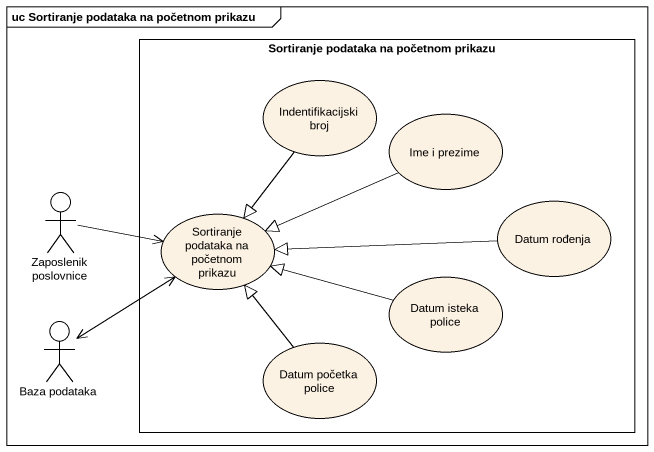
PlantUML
@startuml
mainframe uc Sortiranje podataka na početnom prikazu
rectangle "Sortiranje podataka na početnom prikazu" as Sortiranje_podataka_na {
  usecase "Indentifikacijski broj" as Indentifikacijski_broj
  usecase "Ime i prezime" as Ime_i_prezime
  usecase "Sortiranje podataka na početnom prikazu" as Sortiranje_podataka_na_2
  usecase "Datum rođenja" as Datum_rođenja
  usecase "Datum isteka police" as Datum_isteka_police
  usecase "Datum početka police" as Datum_početka_police
}
actor "Zaposlenik poslovnice" as Zaposlenik_poslovnice
actor "Baza podataka" as Baza_podataka
Indentifikacijski_broj --|> Sortiranje_podataka_na_2
Ime_i_prezime -left-|> Sortiranje_podataka_na_2
Zaposlenik_poslovnice -right-> Sortiranje_podataka_na_2
Sortiranje_podataka_na_2 <--> Baza_podataka
Datum_rođenja -left-|> Sortiranje_podataka_na_2
Datum_isteka_police -left-|> Sortiranje_podataka_na_2
Datum_početka_police -up-|> Sortiranje_podataka_na_2
@enduml
